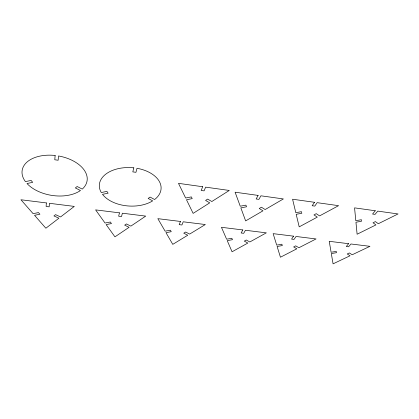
<?xml version="1.0" encoding="UTF-8"?>
<svg xmlns="http://www.w3.org/2000/svg" width="419" height="419" viewBox="0 0 419 419"><rect width="100%" height="100%" fill="white"/><g stroke="black" fill="none" stroke-linecap="round" stroke-linejoin="round"><path stroke-width="0.63" d="M46.373 202.927L46.106 206.473L49.159 206.845L49.452 203.309L74.299 206.405L60.566 216.948L55.565 214.643L53.931 215.921L58.927 218.205L45.865 228.229L34.552 215.303L39.905 214.235L38.48 212.585L33.117 213.664L20.95 199.763L46.373 202.927M55.146 155.48L54.774 159.765L58.136 160.241L58.54 155.968A32.876 20.002 9.2 0 1 82.255 189.095L77.138 186.502L75.341 187.942L80.453 190.514A32.876 20.002 9.2 0 1 27.01 183.532L32.677 182.333L31.116 180.421L25.428 181.631A32.876 20.002 9.2 0 1 55.146 155.48M119.473 212.847L118.65 216.204L121.526 216.555L122.369 213.208L145.723 216.11L130.869 226.119L126.428 223.94L124.658 225.155L129.094 227.313L114.942 236.85L106.148 224.594L111.454 223.568L110.354 222.007L105.033 223.039L95.595 209.882L119.473 212.847M133.818 167.841L132.802 171.874L135.95 172.319L136.992 168.291A30.938 19.237 3.4 0 1 154.616 199.528L150.107 197.087L148.158 198.444L152.668 200.874A30.938 19.237 3.4 0 1 102.487 194.337L108.107 193.196L106.913 191.394L101.272 192.541A30.938 19.237 3.4 0 1 133.818 167.841M180.463 221.457L179.206 224.657L181.93 224.987L183.203 221.798L205.331 224.537L189.629 234.095L185.643 232.026L183.763 233.179L187.749 235.237L172.769 244.361L165.982 232.665L171.245 231.686L170.402 230.199L165.117 231.183L157.848 218.66L180.463 221.457M202.696 186.733L201.157 190.467L204.069 190.87L205.629 187.146L229.282 190.456L211.815 201.529L207.656 199.098L205.572 200.434L209.73 202.848L193.133 213.376L186.486 199.748L192.201 198.632L191.373 196.893L185.643 198.019L178.484 183.344L202.696 186.733M258.099 195.411L256.161 198.978L258.932 199.36L260.885 195.799L283.37 198.941L265.154 209.547L261.419 207.222L259.241 208.505L262.98 210.815L245.644 220.907L240.852 207.866L246.513 206.792L245.922 205.132L240.244 206.211L235.09 192.201L258.099 195.411M242.821 229.942L241.145 232.99L243.717 233.304L245.408 230.267L266.337 232.849L249.824 241.973L246.278 240.003L244.303 241.108L247.844 243.062L232.068 251.777L227.234 240.632L232.451 239.694L231.854 238.275L226.621 239.223L221.452 227.308L242.821 229.942M314.496 202.298L312.171 205.734L314.81 206.096L317.152 202.67L338.578 205.671L319.577 215.9L316.235 213.664L313.962 214.9L317.303 217.121L299.197 226.862L296.191 214.303L301.821 213.266L301.46 211.663L295.809 212.711L292.582 199.229L314.496 202.298M293.567 236.169L291.566 239.102L294.028 239.401L296.044 236.473L316.046 238.945L298.899 247.749L295.694 245.853L293.64 246.922L296.841 248.802L280.442 257.224L277.116 246.477L282.301 245.571L281.893 244.204L276.697 245.12L273.146 233.65L293.567 236.169M375.272 210.762L372.559 214.041L375.052 214.381L377.786 211.113L398.05 213.952L378.305 223.73L375.387 221.599L373.02 222.782L375.943 224.898L357.108 234.226L355.951 222.232L361.534 221.232L361.403 219.708L355.804 220.708L354.563 207.861L375.272 210.762M348.608 243.696L346.277 246.498L348.618 246.781L350.96 243.984L369.951 246.325L352.196 254.757L349.357 252.945L347.225 253.966L350.064 255.768L333.074 263.839L331.319 253.563L336.452 252.688L336.248 251.384L331.099 252.264L329.234 241.313L348.608 243.696"/></g></svg>
